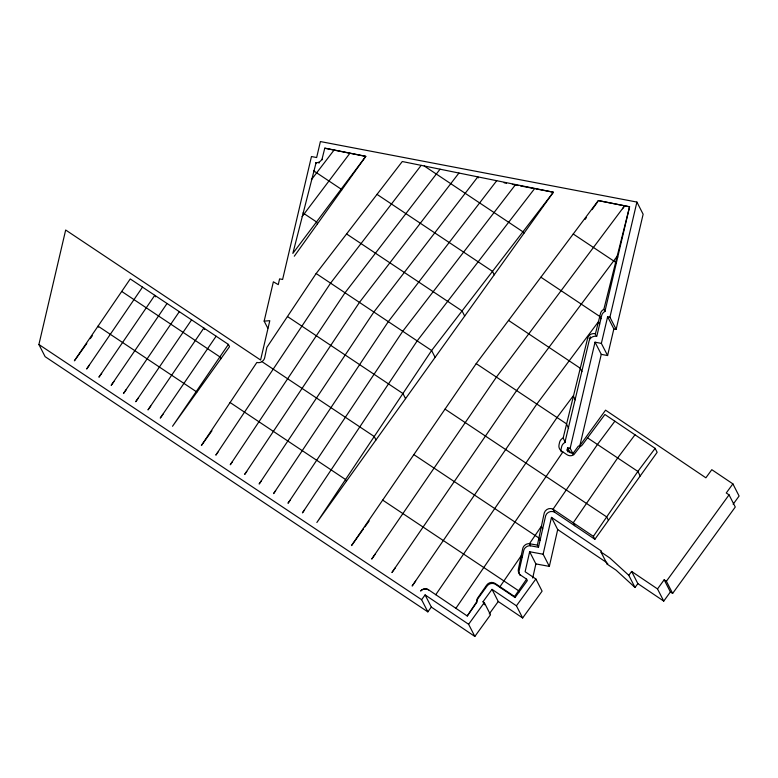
<?xml version="1.0" encoding="UTF-8"?>
<svg xmlns="http://www.w3.org/2000/svg" width="778" height="778" viewBox="0 0 778 778"><rect width="100%" height="100%" fill="white"/><g stroke="black" fill="none" stroke-linecap="round" stroke-linejoin="round"><path stroke-width="1.17" d="M520.278 575.516A6.166 5.923 -27.1 0 1 519.169 570.624L523.691 550.639A6.156 5.913 -27.1 0 1 525.432 547.566L526.891 546.506A6.205 5.961 -27.1 0 1 530.392 545.786L538.483 547.255L537.384 545.106L544.25 512.935A6.185 5.991 -44.3 0 1 553.051 509.201L597.455 444.471L614.863 421.209M565.334 442.322L563.146 438.043L587.643 338.226A6.185 5.854 -14 0 1 595.044 333.674L596.395 336.32A6.166 5.923 -27.1 0 0 589.082 341.027L564.886 442.536A6.117 5.884 -27.1 0 0 563.875 443.188A6.175 5.932 -27.1 0 0 561.667 446.64L561.133 448.935A6.166 5.923 -27.1 0 0 561.191 451.824M529.653 551.738L535.877 563.914L549.346 566.384L543.122 554.218L529.653 551.738L525.131 571.733L535.877 578.988L542.101 591.154L522.651 617.975L498.251 601.53L492.017 589.354L483.021 601.725L484.587 604.769M532.687 578.025L535.877 563.914M538.483 547.255L545.67 515.707A6.146 5.903 -27.1 0 1 554.529 512.148L594.878 539.28L657.157 452.31L655.125 448.361L604.905 414.499L582.634 444.452A6.205 6.01 -44.3 0 1 580.194 446.543L573.833 454.712A6.156 5.961 -44.4 0 1 567.104 454.77L561.463 450.997A6.166 5.971 -44.3 0 1 559.032 444.822L559.538 442.488A6.214 6.02 -44.3 0 1 561.706 438.938A6.156 5.961 -44.3 0 1 562.698 438.267L563.146 438.043M543.122 554.218L551.476 517.389L601.54 551.145L600.947 551.981L607.18 564.147L616.088 570.157L635.023 587.487L637.853 583.617L631.629 571.451L628.799 575.321L635.023 587.487M549.346 566.384L557.7 529.555L551.476 517.389M568.135 452.106L567.094 450.073L567.629 447.788L570.167 448.264L573.289 454.352M427.842 611.858L421.618 599.692L425.099 594.907L431.323 607.083L427.842 611.858L45.124 356.674L38.9 344.508L65.673 230.016L260.591 360.019L269.801 320.701L264.16 321.12L273.37 281.811L278.261 284.651L279.594 278.874L282.609 279.477L311.463 156.534L316.646 157.535L320.39 141.557L636.91 202.066L643.134 214.232L616.147 329.357L613.852 328.909L607.628 316.743L609.913 317.191L616.147 329.357M570.167 448.264L595.034 342.184L601.365 343.39L607.589 355.556L601.268 354.35L595.034 342.184M596.784 336.397L601.676 315.586A6.175 5.932 -27.1 0 1 602.328 313.933A6.166 5.923 -27.1 0 1 604.914 311.482L629.577 206.783L598.263 200.568L476.204 363.627L351.51 545.602L363.501 528.846M601.365 343.39L607.628 316.743M579.717 446.29L601.268 354.35M609.913 317.191L636.91 202.066M607.589 355.556L613.852 328.909M324.786 148.18L365.796 156.359L292.859 253.385L316.072 162.748A6.214 5.864 -12.9 0 0 317.862 162.514L318.435 162.32A6.156 5.816 -12.8 0 0 320.03 161.454A6.214 5.864 -12.9 0 0 322.296 158.099L324.786 148.18L365.796 156.359L294.298 256.205M595.433 333.762L600.538 313.369A6.214 5.884 -13.9 0 1 601.209 311.754A6.205 5.874 -13.9 0 1 603.835 309.372L629.577 206.783L598.263 200.568M535.789 188.85L553.372 192.215L431.615 350.518L316.86 522.505L553.372 192.215L402.284 161.523L316.14 273.525L266.864 347.387L264.714 357.579A6.273 6.078 -56 0 1 263.003 360.768L261.019 362.14A6.273 6.078 -56 0 1 256.866 362.422L201.395 445.512L211.947 430.769M142.51 287.131L86.64 369.005L89.402 365.145M167.046 303.488L111.176 385.363L113.938 381.512M179.319 311.677L123.449 393.542L126.211 389.69M191.583 319.855L135.712 401.72L138.474 397.869M216.119 336.222L160.258 418.087L163.02 414.227M228.392 344.401L172.522 426.266L229.539 346.648L228.392 344.401L130.247 278.942L74.377 360.827L86.796 343.468M562.883 451.95L455.879 608.318M594.878 539.28L593.371 536.353L637.872 471.419L655.125 448.361M515.055 597.523L514.55 596.522L495.09 583.412A6.175 5.981 -44.3 0 0 486.639 585.134L477.799 597.825A6.195 6 -44.2 0 0 476.681 601.783L467.247 615.991L476.924 602.25A6.166 5.923 -27.1 0 1 477.089 600.509A6.185 5.942 -27.1 0 1 478.081 598.37L487.077 586.009A6.166 5.923 -27.1 0 1 495.596 584.404L515.055 597.523L527.338 580.592L526.599 579.153L520.813 575.253A6.166 5.971 -44.3 0 1 518.391 569.117L522.709 548.723A6.195 6 -44.3 0 1 524.411 545.582L525.86 544.483A6.195 6 -44.3 0 1 529.332 543.715L537.384 545.106M526.599 579.153L514.55 596.522M607.18 564.147L607.764 563.311M90.248 338.654L92.319 335.756M101.675 373.323L98.913 377.184L154.783 295.309L155.551 296.807M150.747 406.048L147.985 409.909L203.855 328.034L204.624 329.532M217.937 452.193L215.827 455.14L330.582 283.153L421.17 165.364M232.369 461.811L230.259 464.767L345.014 292.771L440.056 169.196M246.801 471.439L244.691 474.386L359.446 302.399L458.942 173.037M261.243 481.067L259.132 484.013L373.878 312.017L477.828 176.869L478.344 177.87M275.675 490.685L273.564 493.631L388.31 321.645L496.714 180.71M290.106 500.312L287.996 503.259L402.751 331.272L515.6 184.542M304.538 509.93L302.428 512.887L417.183 340.89L534.612 188.626L520.55 185.942M364.911 526.881L369.151 520.968M585.056 219.445L586.456 217.49M592.068 209.642L597.689 201.803M375.239 554.15L371.709 559.081L496.413 377.106L624.627 205.8L622.565 208.757M395.448 567.629L391.918 572.55L516.621 390.575L617.246 256.137L617.771 257.148M415.656 581.098L412.126 586.029L536.83 404.054L598.438 321.732L599.663 324.125M589.15 338.809L590.551 336.855M484.295 602.6L490.519 614.766L474.843 636.443L468.619 624.277L484.295 602.6L483.021 601.725M522.651 617.975L516.427 605.809L535.877 578.988M567.094 450.073L572.734 453.856L578.2 446.3L579.931 445.502L605.566 410.162L705.879 477.809L711.802 469.679L732.876 483.867L726.253 492.989L729.054 494.857L735.278 507.023L672.63 593.42L670.393 591.961L664.159 579.795L657.517 588.936L663.751 601.102L670.393 591.961M672.63 593.42L666.396 581.254L729.054 494.857M733.139 504.241L739.1 496.033L732.876 483.867M489.255 613.891L498.251 601.53M634.994 434.785L617.664 457.95L573.24 522.767L574.738 525.714M311.385 179.737L333.908 150.261M302.127 216.566L349.857 153.305M504.134 182.801L506.478 183.248M512.342 184.367L514.686 184.824M515.853 185.047L518.206 185.495M553.051 509.191L593.371 536.353M664.159 579.795L666.396 581.254M573.24 233.993L615.709 262.312L616.293 263.45M424.234 165.986L522.933 231.795L523.808 233.497M540.895 277.211L599.76 316.461L600.927 318.747M377.019 194.374L492.493 271.366L494.244 274.79M508.549 320.419L580.164 368.169L581.915 371.592M346.58 233.945L462.054 310.937L464.68 316.072M303.031 212.948L316.51 221.934L317.482 223.831M476.204 363.627L566.296 423.699L568.63 428.26M587.312 437.713L637.872 471.419L640.206 475.98M316.14 273.525L431.615 350.518L435.116 357.365M445.035 409.121L606.694 516.913L608.445 520.336M287.452 316.52L402.926 393.512L405.552 398.647M413.857 454.615L538.901 537.997L540.068 540.272M261.943 361.634L374.237 436.516L375.988 439.93M121.718 291.439L219.873 356.888L220.845 358.784M382.679 500.108L518.576 590.726L519.159 591.864M230.084 402.518L345.549 479.511L346.424 481.222M38.9 344.508L421.618 599.692M600.947 551.981L609.864 557.991L628.799 575.321M557.7 529.555L606.762 562.63M492.017 589.354L516.427 605.809M467.247 615.991L428.62 589.841A6.156 5.961 -44.5 0 0 426.461 588.946A6.175 5.981 -44.3 0 0 420.538 591.076L420.538 591.086A6.156 5.913 -27.1 0 1 428.678 589.957M425.099 594.907L468.619 624.277M431.323 607.083L474.843 636.443M631.629 571.451L657.517 588.936M637.853 583.617L663.751 601.102M603.961 309.323L605.041 311.424M575.292 399.853L573.25 395.866L557.038 417.523L435.748 594.732M567.629 447.788L570.216 452.854M553.08 509.22L554.588 512.157M542.674 528.807L541.381 526.288L529.429 543.734L530.489 545.806M341.639 190.095L341.153 189.142L313.631 170.8L314.118 171.744M522.145 557.466L521.231 555.696L499.982 586.709L500.497 587.701M315.664 162.719L316.062 163.487M264.16 321.12L267.797 328.219M196.678 392.53L196.192 391.577L98.047 326.138L98.534 327.081M319.359 162.797A6.117 5.884 -27.1 0 1 318.815 163.049M322.442 159.257A6.166 5.923 -27.1 0 1 322.218 159.811"/></g></svg>
